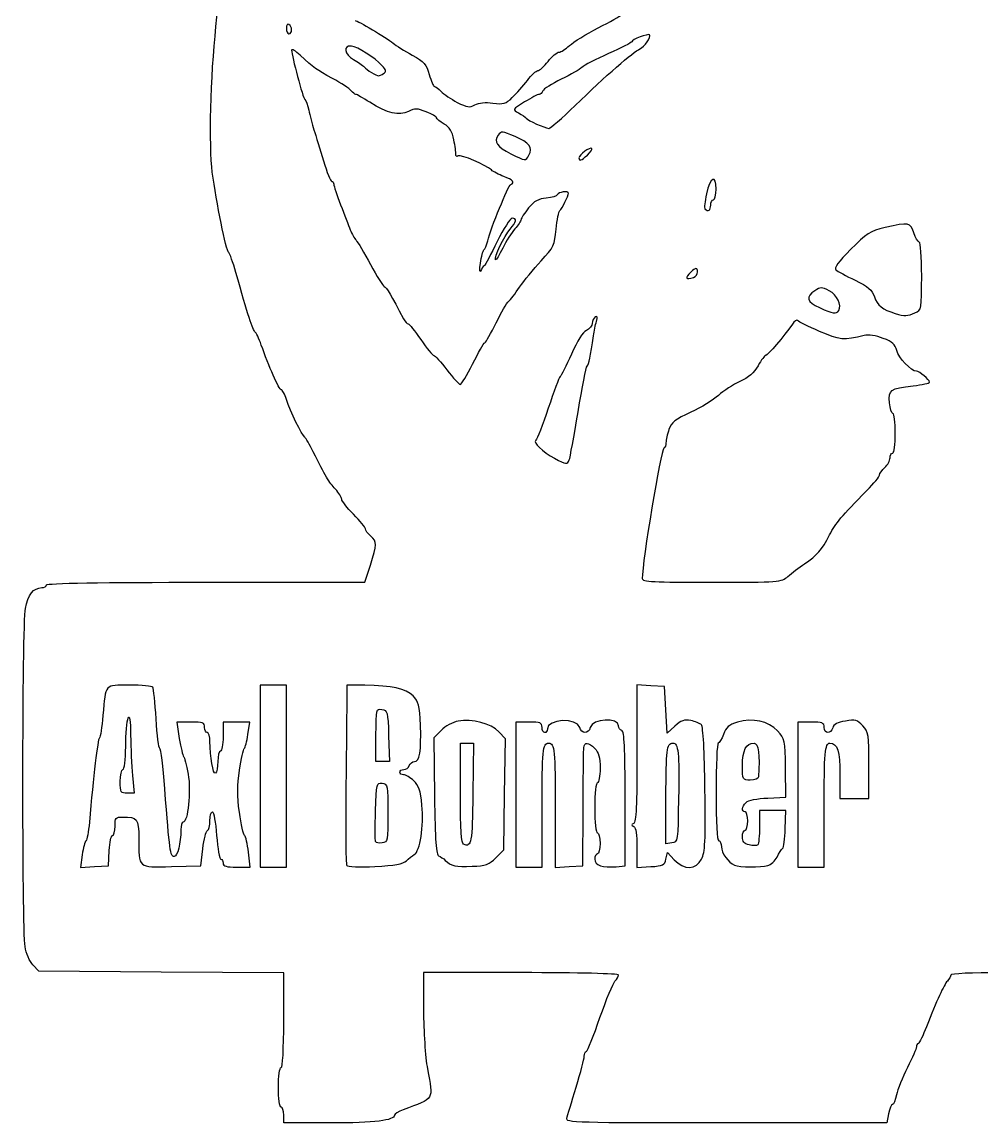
# Model space of a CAD drawing. Extents: x 32 to 761, y 0 to 780.
# Drawn here: x 31.7 to 395.9, y 0 to 417.4 of the extents above; entities that cross this region are included whole.
import ezdxf

# ---------------------------------------------------------------- set-up
doc = ezdxf.new("R2010")
doc.units = 0
doc.layers.add('Image', color=7, linetype='CONTINUOUS')

msp = doc.modelspace()

# ---------------------------------------------------------------- linework, layer by layer
at = {"layer": 'Image', "color": 7}
for points in [[(134, 414.44098)], [(168.88763, 397.90939)], [(241.53707, 385.75)], [(223.96123, 366.92756)], [(246.21904, 366.98944)], [(293, 348)], [(286.41821, 320.60695)], [(370.45295, 307.16052)], [(202.67051, 287.75)], [(239.31212, 251.37098)], [(322.27755, 207.25)], [(132, 131.5), (132, 166), (127, 166), (122, 166), (122, 131.5), (122, 97), (127, 97), (132, 97)], [(305, 135.57143)], [(69, 129.5)], [(165.83863, 106.69281)], [(199.25, 105.66667)], [(211.5, 100.53615)], [(177.51112, 99.36826)], [(276.01204, 100)], [(314.6261, 97.59789)]]:
    msp.add_lwpolyline(points, close=True, dxfattribs=at)
for points in [[(341.53513, 308.0567), (341.53513, 308.05684)], [(101.35931, 205), (161.71861, 205), (163.85931, 211.521)], [(161.75, 165.94039), (155, 166), (154.77577, 144.25)], [(279.40331, 150.49133), (276.5, 147.79398), (276, 156.64699), (275.5, 165.5), (270.25, 165.80226), (265, 166.10452), (265, 140.13559)], [(95.698082, 152), (90.396163, 152), (91.399678, 145.75)], [(117.42249, 147.25), (118.12256, 152), (113.06128, 152), (108.00001, 152), (108.00001, 146.5)], [(224, 152), (219, 152), (219, 124.5), (219, 97), (224, 97), (229, 97), (229, 118.91821)], [(331, 152), (326, 152), (326, 124.5), (326, 97), (331, 97), (336, 97), (336, 118.91821)], [(170.78621, 146.75), (171.07242, 137), (168.53621, 137), (166, 137), (166, 147.06955)], [(190.71402, 148.86787), (187.8914, 146.04524), (188.1957, 123.85481)], [(211.5, 100.53615), (214.5, 103.5), (214.80347, 124.54628), (215.10694, 145.59257), (212.61869, 148.27743)], [(198, 125.08333), (198, 144), (200.52159, 144), (203.04319, 144), (202.77159, 124.83254)], [(314.63015, 123.20158), (321.5, 123.5), (321.38011, 134.50496)], [(342, 132.07143), (342, 123), (347.5, 123), (353, 123), (353, 135.54364)], [(73.651714, 131.75), (74.28921, 125), (71.644605, 125)], [(257.11167, 97.17632), (260.5, 97.5), (260.5, 122.91596)], [(278.25, 106.18045), (276, 105.8609), (276, 123.34866)], [(234, 118.86595), (234, 96.89548), (239.25, 97.19774), (244.5, 97.5), (244.5796, 119)], [(321.26775, 111.56999), (321.5, 118.5), (316.5, 118.5), (311.5, 118.5), (311.497, 112.33067)], [(265, 104.36441), (265, 96.89548), (270.20936, 97.19774)], [(54.569325, 101.69533), (53.861058, 96.89066), (59.180529, 97.19533), (64.5, 97.5), (64.799904, 103.25)], [(88.374891, 97.21842), (99.5, 97.5), (100.29615, 104)], [(113.13768, 97), (118.27536, 97), (117.60406, 102.71176)], [(276.01204, 100), (276.60536, 102.5), (279.16735, 99.75)], [(131, 38.9622), (131, 56.9244), (84.556436, 57.2122), (38.112872, 57.5), (35.874631, 59.90333)], [(221, 57), (184, 57), (184.0349, 42.75)], [(148.85079, 0), (131, 0), (131, 3)], [(360.43402, 3.5), (359.77742, 0), (298.82132, 0)]]:
    msp.add_lwpolyline(points, dxfattribs=at)
for points in [[(105.30617, 415.6859), (106.46424, 426.41136), (106.42979, 426.97735), (104.46941, 429.4359)], [(158.05895, 418), (158.95434, 418), (169.87129, 411.51638), (172.5, 409.4234)], [(250.29512, 415.18068), (254.8078, 417.48658), (258.74281, 419.72509), (259.03957, 420.15515)], [(103.90897, 360.5), (102.59866, 370.46998), (103.26476, 396.7793), (105.30617, 415.6859)], [(133, 416.5), (132.45, 416.83992), (132, 416.19148), (132, 415.05902)], [(132, 415.05902), (132, 413.92656), (132.45, 413), (133, 413)], [(134, 414.44098), (134, 415.23352), (133.55, 416.16008), (133, 416.5)], [(133, 413), (133.55, 413), (134, 413.64844), (134, 414.44098)], [(239.3991, 408.49406), (240.87922, 409.8658), (245.78243, 412.87478), (250.29512, 415.18068)], [(172.5, 409.4234), (173.6, 408.54759), (176.86741, 406.50712), (179.76092, 404.88904)], [(263, 409.93895), (263, 409.59653), (259.0625, 407.57236), (254.25, 405.44078)], [(269.76508, 412.56826), (269.21362, 413.11971), (263, 410.70473), (263, 409.93895)], [(266.06244, 407.19359), (267.84131, 407.87646), (270.5398, 411.79353), (269.76508, 412.56826)], [(137.25, 404.83717), (135.4625, 406.49211), (134, 407.33285), (134, 406.70547)], [(134, 406.70547), (134, 404.5456), (138.31692, 388.49927), (139.0323, 388)], [(156.66639, 408.2766), (153.37941, 408.61555), (153.93096, 405.19534), (157.48714, 403.18698)], [(168.37541, 400.82742), (165.44155, 403.97655), (159.07249, 408.02849), (156.66639, 408.2766)], [(231.29263, 402.50003), (232.82858, 404.42501), (234.67537, 406), (235.39661, 406)], [(235.39661, 406), (236.11785, 406), (237.91897, 407.12233), (239.3991, 408.49406)], [(241.53707, 385.75), (253.03318, 396.93535), (263.75076, 406.30619), (266.06244, 407.19359)], [(254.25, 405.44078), (249.4375, 403.30921), (244.88378, 400.96645), (244.13063, 400.23465)], [(149.5, 396.0278), (143.26128, 399.40569), (142.61303, 399.87187), (137.25, 404.83717)], [(157.48714, 403.18698), (159.13007, 402.25914), (160.93007, 400.99345), (161.48714, 400.37432)], [(168.88763, 397.90939), (170.03253, 398.63443), (169.94292, 399.14489), (168.37541, 400.82742)], [(179.76092, 404.88904), (184.34447, 402.32586), (185.17588, 401.37109), (186.21832, 397.47354)], [(227.36869, 399.00003), (227.99091, 399.00005), (229.75668, 400.57505), (231.29263, 402.50003)], [(161.48714, 400.37432), (162.51661, 399.23019), (166.08899, 397.07323), (167, 397.04572)], [(167, 397.04572), (167.275, 397.03772), (168.12444, 397.42607), (168.88763, 397.90939)], [(186.21832, 397.47354), (186.87639, 395.01309), (187.75395, 393), (188.16845, 393)], [(223.41093, 395.25), (224.96548, 397.3125), (226.74647, 399.00001), (227.36869, 399.00003)], [(244.13063, 400.23465), (243.37747, 399.50285), (239.83882, 397.47918), (236.26695, 395.73761)], [(156.61024, 391.38958), (155.99961, 392.15385), (152.8, 394.24105), (149.5, 396.0278)], [(188.16845, 393), (188.58295, 393), (189.72712, 392.14565), (190.71104, 391.10145)], [(217.71788, 388.77932), (219.29452, 390.2757), (221.85639, 393.1875), (223.41093, 395.25)], [(236.26695, 395.73761), (232.69509, 393.99604), (229.55066, 391.99261), (229.27934, 391.28556)], [(158.32551, 390), (157.99275, 390), (157.22088, 390.62531), (156.61024, 391.38958)], [(163.68075, 386.98751), (161.06814, 388.64438), (158.65828, 390), (158.32551, 390)], [(190.71104, 391.10145), (191.69497, 390.05725), (194.44147, 388.19671), (196.81438, 386.96693)], [(210.37646, 386.67199), (214.31975, 386.1315), (215.19177, 386.38181), (217.71788, 388.77932)], [(227.89006, 390), (227.39728, 390), (224.90598, 388.70032), (222.35384, 387.11183)], [(229.27934, 391.28556), (229.00801, 390.5785), (228.38284, 390), (227.89006, 390)], [(139.0323, 388), (139.42634, 387.725), (140.08253, 385.925), (140.4905, 384)], [(178.27477, 383.48719), (174.68747, 381.69761), (170.40088, 382.72573), (163.68075, 386.98751)], [(185.07625, 383.35281), (181.63192, 384.73096), (180.80089, 384.74738), (178.27477, 383.48719)], [(196.81438, 386.96693), (200.53569, 385.03832), (201.45681, 384.90652), (203.51521, 386.00814)], [(203.51521, 386.00814), (205.02944, 386.81853), (207.53713, 387.06116), (210.37646, 386.67199)], [(222.35384, 387.11183), (217.71693, 384.22574), (217.71531, 384.22275), (220.10679, 382.96212)], [(231.52199, 377.08157), (232.08408, 377.03667), (236.59087, 380.9375), (241.53707, 385.75)], [(140.4905, 384), (140.89848, 382.075), (141.79161, 378.7), (142.47525, 376.5)], [(189, 381.10703), (189, 381.47872), (187.23431, 382.48933), (185.07625, 383.35281)], [(191.86881, 378.73655), (190.29098, 379.66861), (189, 380.73533), (189, 381.10703)], [(220.10679, 382.96212), (221.42305, 382.26828), (222.725, 381.36412), (223, 380.95289)], [(223, 380.95289), (223.56385, 380.1097), (229.95426, 377.20671), (231.52199, 377.08157)], [(142.47525, 376.5), (143.15889, 374.3), (144.78147, 369.0125), (146.08099, 364.75)], [(195.55429, 372.77094), (194.94887, 375.93722), (193.99565, 377.4802), (191.86881, 378.73655)], [(218.74354, 374.01498), (213.90372, 376.09702), (213.56154, 376.12086), (212.34752, 374.46059)], [(196.29835, 367.26076), (196.33825, 367.94234), (196.00344, 370.42192), (195.55429, 372.77094)], [(212.34752, 374.46059), (210.58169, 372.04567), (211.89005, 370.13506), (217.12324, 367.48654)], [(223.96123, 366.92756), (225.55855, 369.91218), (224.29685, 371.62601), (218.74354, 374.01498)], [(217.12324, 367.48654), (222.73318, 364.64736), (222.74058, 364.64675), (223.96123, 366.92756)], [(247.86689, 369.46646), (247.193, 370.14034), (243, 367.10503), (243, 365.9433)], [(246.21904, 366.98946), (247.39352, 368.08365), (248.13505, 369.1983), (247.86689, 369.46646)], [(146.08099, 364.75), (147.38051, 360.4875), (148.7939, 357), (149.22187, 357)], [(197.21589, 366.63345), (196.67133, 366.29689), (196.25844, 366.57915), (196.29835, 367.26076)], [(209.76047, 361.31436), (207.6525, 363.30861), (198.27193, 367.28611), (197.21589, 366.63345)], [(243, 365.9433), (243, 364.51525), (243.86507, 364.79638), (246.21904, 366.98944)], [(110.12717, 329.98297), (109.16208, 330.66005), (105.41177, 349.06548), (103.90897, 360.5)], [(214.51047, 358.86004), (212.59124, 359.55405), (210.45374, 360.65849), (209.76047, 361.31436)], [(295, 354.08333), (295, 359.81282), (292.81007, 358.68566), (291.37356, 352.2168)], [(149.22187, 357), (149.64984, 357), (150, 356.51425), (150, 355.92056)], [(150, 355.92056), (150, 355.32686), (151.15915, 351.83936), (152.5759, 348.17056)], [(208.4124, 334.5), (209.55587, 339.26194), (216.18103, 355.46589), (217.13477, 355.83333)], [(217.13477, 355.83333), (218.8849, 356.5076), (217.91156, 357.63019), (214.51047, 358.86004)], [(230.60647, 350.64833), (227.61247, 350.41254), (226.08152, 349.5629), (223.89108, 346.92146)], [(234.82562, 351.97687), (234.63805, 351.41415), (232.73943, 350.81631), (230.60647, 350.64833)], [(239, 352.54705), (239, 353.48248), (235.15231, 352.95692), (234.82562, 351.97687)], [(235.74935, 345.928), (236.49523, 346.46713), (239, 351.5674), (239, 352.54705)], [(291.37356, 352.2168), (290.74822, 349.40078), (290.48335, 346.84998), (290.78496, 346.54838)], [(294, 350), (294.55, 350), (295, 351.8375), (295, 354.08333)], [(152.5759, 348.17056), (153.99264, 344.50175), (155.63811, 340.22417), (156.2325, 338.66483)], [(223.89108, 346.92146), (222.33057, 345.03966), (221.0417, 343.0454), (221.0269, 342.48978)], [(290.78496, 346.54838), (291.94296, 345.39037), (293, 346.0831), (293, 348)], [(293, 348), (293, 349.1), (293.45, 350), (294, 350)], [(217.66348, 343), (216.92839, 343), (214.3847, 339.0625), (212.01083, 334.25)], [(216.88092, 338.90301), (219.31845, 341.66714), (219.57304, 343), (217.66348, 343)], [(221.0269, 342.48978), (221.0121, 341.93416), (219.96621, 340.35916), (218.7027, 338.98978)], [(234.3536, 338.88369), (234.68602, 342.44346), (235.3141, 345.6134), (235.74935, 345.928)], [(156.2325, 338.66483), (156.82688, 337.10549), (157.83101, 335.30549), (158.4639, 334.66483)], [(211.3604, 327.30627), (210.66272, 328.00395), (214.64308, 336.36533), (216.88092, 338.90301)], [(218.7027, 338.98978), (217.43918, 337.6204), (215.36267, 334.33901), (214.08822, 331.69781)], [(228.60007, 326.83479), (233.42557, 332.06088), (233.78719, 332.81819), (234.3536, 338.88369)], [(359.13079, 339.46902), (353.37887, 338.11311), (352.11104, 337.31057), (346.04918, 331.18829)], [(370, 337.5), (368.681, 341.49661), (368.14442, 341.59381), (359.13079, 339.46902)], [(158.4639, 334.66483), (159.09678, 334.02417), (161.55613, 329.9), (163.92911, 325.5)], [(206.96846, 331), (207.36642, 331.275), (208.0162, 332.85), (208.4124, 334.5)], [(212.01083, 334.25), (209.63697, 329.4375), (207.38088, 325.275), (206.9973, 325)], [(372.07755, 334), (371.57021, 334), (370.63531, 335.575), (370, 337.5)], [(373, 321.16052), (373, 328.33388), (372.59292, 334), (372.07755, 334)], [(112.83729, 322.48297), (111.75205, 326.3236), (110.5325, 329.6986), (110.12717, 329.98297)], [(205.63498, 326), (205.97044, 328.475), (206.57051, 330.725), (206.96846, 331)], [(214.08822, 331.69781), (212.81378, 329.0566), (211.58626, 327.08041), (211.3604, 327.30627)], [(346.04918, 331.18829), (341.41973, 326.5127), (339.6765, 324.11278), (340.43157, 323.45449)], [(205.66248, 323), (205.31191, 322.175), (205.29955, 323.525), (205.63498, 326)], [(220.47547, 316.8791), (222.11198, 319.28761), (225.76805, 323.76767), (228.60007, 326.83479)], [(120.09166, 299.95918), (119.29021, 300.46943), (117.39396, 306.35704), (112.83729, 322.48297)], [(163.92911, 325.5), (166.30209, 321.1), (168.65255, 317.34542), (169.15235, 317.15649)], [(206.9973, 325), (206.61372, 324.725), (206.01306, 323.825), (205.66248, 323)], [(285.42857, 322.57139), (283.12584, 320.26865), (283.51639, 319.49341), (286.41821, 320.60695)], [(288, 322.60699), (288, 324.38272), (287.2292, 324.37206), (285.42857, 322.57139)], [(286.41821, 320.60699), (287.2882, 320.94083), (288, 321.84083), (288, 322.60699)], [(340.43157, 323.45449), (341.03371, 322.92952), (344.32669, 321.15), (347.74932, 319.5)], [(347.74932, 319.5), (352.73203, 317.0979), (354.19029, 315.85074), (355.06622, 313.24232)], [(370.45295, 307.16052), (372.98984, 308.3164), (373, 308.37223), (373, 321.16052)], [(169.15235, 317.15649), (169.93137, 316.862), (171.78463, 313.75666), (176.48713, 304.86624)], [(216.29282, 311.5), (216.95677, 312.05), (218.83896, 314.4706), (220.47547, 316.8791)], [(332.4238, 315.54189), (328.897, 313.23104), (329.43646, 311.33458), (334.25, 309.12196)], [(337.90932, 315.54689), (335.11516, 316.99181), (334.63579, 316.99138), (332.4238, 315.54189)], [(341.53513, 308.05684), (342.80558, 310.11247), (340.93137, 313.98413), (337.90932, 315.54689)], [(355.06622, 313.24232), (356.16014, 309.98473), (358.13431, 308.40695), (362.9416, 306.94823)], [(211.57572, 303.3443), (213.50618, 307.27993), (215.62888, 310.95), (216.29282, 311.5)], [(334.25, 309.12196), (339.24142, 306.82758), (340.64834, 306.62185), (341.53513, 308.0567)], [(176.48713, 304.86624), (177.03005, 303.83981), (177.80078, 303), (178.19987, 303)], [(249.15752, 305.59735), (248.52089, 305.20389), (248, 304.11523), (248, 303.17811)], [(249.61775, 303.90637), (250.11014, 305.6056), (249.9749, 306.10252), (249.15752, 305.59735)], [(362.9416, 306.94823), (366.61689, 305.833), (367.60037, 305.86079), (370.45295, 307.16052)], [(178.19987, 303), (178.59895, 303), (180.75901, 300.3), (183, 297)], [(207.2829, 295.8443), (207.71349, 296.03366), (209.64526, 299.40866), (211.57572, 303.3443)], [(248, 303.17811), (248, 302.24099), (247.01956, 301.03005), (245.82124, 300.48713)], [(248.4909, 298.5), (248.72715, 300.15), (249.23423, 302.58287), (249.61775, 303.90637)], [(323.95473, 302.86609), (320.70285, 298.19542), (314.59802, 291), (313.88716, 291)], [(325.95473, 304.21996), (325.65483, 304.62452), (324.75483, 304.01528), (323.95473, 302.86609)], [(334.23943, 300.13156), (329.98274, 301.97563), (326.25463, 303.81541), (325.95473, 304.21996)], [(122.48996, 294.95918), (121.63809, 297.41173), (120.55886, 299.66173), (120.09166, 299.95918)], [(183, 297), (185.24099, 293.7), (187.45369, 291), (187.91712, 291)], [(245.82124, 300.48713), (244.44783, 299.86488), (242.33605, 296.54292), (240.10809, 291.5)], [(246.10588, 287), (246.70235, 287.4594), (247.37325, 290.6943), (248.4909, 298.5)], [(351.1909, 298.53393), (343.60376, 296.62615), (341.97715, 296.77946), (334.23943, 300.13156)], [(358.38674, 297.4901), (355.60326, 298.55312), (352.85353, 298.952), (351.1909, 298.53393)], [(363.51936, 292.91186), (363.02699, 295.1536), (361.92056, 296.14053), (358.38674, 297.4901)], [(130.07247, 278), (129.28011, 278), (125.2486, 287.01694), (122.48996, 294.95918)], [(202.67051, 287.75), (204.77673, 292.0125), (206.8523, 295.65493), (207.2829, 295.8443)], [(371.06529, 285), (369.08473, 285), (364.11192, 290.21396), (363.51936, 292.91186)], [(187.91712, 291), (188.38054, 291), (190.62835, 288.525), (192.91225, 285.5)], [(240.10809, 291.5), (238.16417, 287.1), (236.25632, 283.27113), (235.86842, 282.9914)], [(313.88716, 291), (313.4696, 291), (312.14853, 289.25733), (310.95144, 287.12739)], [(192.91225, 285.5), (195.19615, 282.475), (197.46444, 280), (197.9529, 280)], [(197.9529, 280), (198.44136, 280), (200.56429, 283.4875), (202.67051, 287.75)], [(242.64745, 269.62098), (244.19254, 278.90444), (245.74883, 286.725), (246.10588, 287)], [(310.95144, 287.12739), (309.42408, 284.40983), (307.37087, 282.62024), (304.06743, 281.12727)], [(376, 280.87595), (376, 281.81212), (372.18548, 285), (371.06529, 285)], [(235.86842, 282.9914), (235.48052, 282.71167), (233.45102, 277.31167), (231.35842, 270.9914)], [(304.06743, 281.12727), (301.47831, 279.95713), (297.81645, 277.59255), (295.92997, 275.87263)], [(369.75, 279.48358), (373.1875, 279.87562), (376, 280.50218), (376, 280.87595)], [(132.05897, 274.25), (131.39123, 276.3125), (130.4973, 278), (130.07247, 278)], [(295.92997, 275.87263), (294.04349, 274.15271), (289.29454, 271.26513), (285.37676, 269.45577)], [(360.82095, 273.08037), (360.3536, 277.98093), (361.06832, 278.49347), (369.75, 279.48358)], [(138.98861, 260), (137.92578, 260.73165), (133.46727, 269.90006), (132.05897, 274.25)], [(362.10504, 269), (361.6128, 269), (361.03496, 270.83617), (360.82095, 273.08037)], [(231.35842, 270.9914), (229.26582, 264.67113), (227.151, 259.21562), (226.65881, 258.86803)], [(239.31212, 251.37098), (239.60147, 252.12502), (241.10237, 260.33752), (242.64745, 269.62098)], [(285.37676, 269.45577), (279.51056, 266.74657), (278.05469, 265.59564), (277.12676, 262.93379)], [(363, 261.5), (363, 265.625), (362.59727, 269), (362.10504, 269)], [(142.19976, 254.5), (140.83311, 257.25), (139.38809, 259.725), (138.98861, 260)], [(226.65881, 258.86803), (225.46141, 258.02243), (229.11099, 254.48036), (233.731, 252.00419)], [(277.12676, 262.93379), (276.50704, 261.15606), (276, 258.9062), (276, 257.93411)], [(362, 254), (362.57778, 254), (363, 257.16667), (363, 261.5)], [(275.19047, 255.83333), (274.08813, 255.37943), (267, 212.62317), (267, 206.42764)], [(276, 257.93411), (276, 256.96202), (275.63571, 256.01667), (275.19047, 255.83333)], [(150.60296, 240.2944), (148.19263, 242.89519), (146.78107, 245.28144), (142.19976, 254.5)], [(233.731, 252.00419), (238.16332, 249.62861), (238.62347, 249.5764), (239.31212, 251.37098)], [(359, 248.5), (360.1, 249.49549), (361, 251.14023), (361, 252.15499)], [(361, 252.15499), (361, 253.16974), (361.45, 254), (362, 254)], [(357, 245.65542), (357, 246.22445), (357.9, 247.50451), (359, 248.5)], [(352.25, 239.81867), (354.8625, 242.45985), (357, 245.08639), (357, 245.65542)], [(153, 236.51874), (153, 237.17281), (151.92133, 238.87186), (150.60296, 240.2944)], [(338.05243, 222.92909), (340.5846, 227.71659), (342.31229, 229.77186), (352.25, 239.81867)], [(157.5, 230.76504), (155.025, 233.27551), (153, 235.86467), (153, 236.51874)], [(162, 225.25527), (162, 225.77518), (159.975, 228.25458), (157.5, 230.76504)], [(164, 222.5), (162.9, 223.49549), (162, 224.73536), (162, 225.25527)], [(163.85931, 211.521), (166.49098, 219.53762), (166.49995, 220.23758), (164, 222.5)], [(328.52073, 212), (333.43652, 215.34536), (334.97326, 217.10739), (338.05243, 222.92909)], [(322.27755, 207.25), (323.69082, 208.4875), (326.50026, 210.625), (328.52073, 212)], [(41, 204), (41, 204.65562), (61.786436, 205), (101.35931, 205)], [(267, 206.42764), (267, 205.2269), (271.18855, 205), (293.35398, 205)], [(293.35398, 205), (319.256, 205), (319.75202, 205.0386), (322.27755, 207.25)], [(33.000719, 195.00379), (34.010452, 200.32809), (36.036185, 202.90979), (39.25, 202.9682)], [(39.25, 202.9682), (40.2125, 202.98569), (41, 203.45), (41, 204)], [(32.877806, 66.90333), (31.719654, 73.9212), (31.82991, 188.83014), (33.000719, 195.00379)], [(72.508371, 166), (62.849428, 166), (63.491874, 166.73317), (62.431451, 154.5)], [(81.374404, 165.20322), (81.103563, 165.64145), (77.113848, 166), (72.508371, 166)], [(82.575747, 153.20322), (82.185849, 159.36499), (81.645245, 164.76499), (81.374404, 165.20322)], [(180.0631, 161.9386), (177.31402, 164.68576), (171.98625, 165.84999), (161.75, 165.94039)], [(182.85065, 150.7208), (182.54245, 158.44025), (182.20501, 159.79819), (180.0631, 161.9386)], [(62.431451, 154.5), (62.050041, 150.1), (61.436078, 146.275), (61.067089, 146)], [(72, 153.5), (72.574728, 154.83746), (72.885068, 152.68423), (72.936824, 147)], [(166, 147.06955), (166, 156.94006), (166.0445, 157.13279), (168.25, 156.81955)], [(168.25, 156.81955), (170.38446, 156.51641), (170.5147, 155.99932), (170.78621, 146.75)], [(71.070285, 142.75), (71.108945, 147.5625), (71.527314, 152.4), (72, 153.5)], [(83.990513, 142), (83.60229, 142), (82.965646, 147.04145), (82.575747, 153.20322)], [(101, 150), (101, 151.74852), (100.33333, 152), (95.698082, 152)], [(180.58794, 137), (182.60859, 137), (183.24451, 140.85613), (182.85065, 150.7208)], [(197.16855, 152.37184), (195.171, 151.9971), (192.26646, 150.42031), (190.71402, 148.86787)], [(212.61869, 148.27743), (209.6837, 151.44434), (202.44708, 153.3621), (197.16855, 152.37184)], [(229, 150), (229, 151.73333), (228.33333, 152), (224, 152)], [(243.30469, 149.94289), (242.29994, 153.78503), (231, 153.2669), (231, 149.37868)], [(258, 150.51595), (258, 153.88379), (248.15626, 153.31354), (247.262, 149.89389)], [(259.25, 148.7493), (258.5625, 148.97885), (258, 149.77384), (258, 150.51595)], [(285.37206, 152.57559), (282.9226, 153.06548), (281.72323, 152.64669), (279.40331, 150.49133)], [(289.46875, 150.93318), (288.90156, 151.49931), (287.05805, 152.23839), (285.37206, 152.57559)], [(290.80104, 126.50096), (290.61669, 140.83235), (290.10026, 150.30284), (289.46875, 150.93318)], [(303.11032, 151.91491), (299.85971, 150.941), (298.76779, 149.99984), (297.80751, 147.34423)], [(318.34491, 148.63077), (314.7816, 152.44531), (309.0236, 153.68657), (303.11032, 151.91491)], [(336, 150), (336, 151.73333), (335.33333, 152), (331, 152)], [(344.0515, 152.39224), (341.05568, 151.91319), (339.58671, 151.1356), (339.25078, 149.85099)], [(350.68409, 150.5849), (348.64877, 152.77989), (347.84516, 152.99887), (344.0515, 152.39224)], [(353, 135.54364), (353, 147.27201), (352.84948, 148.24962), (350.68409, 150.5849)], [(72.936824, 147), (72.979394, 142.325), (73.301091, 135.4625), (73.651714, 131.75)], [(102, 148), (101.45, 148), (101, 148.9), (101, 150)], [(103, 144.63957), (103, 146.48781), (102.55, 148), (102, 148)], [(108.00001, 146.5), (108.00001, 143.475), (107.55001, 141), (107.00001, 141)], [(116.05231, 142), (116.42087, 142.275), (117.03745, 144.6375), (117.42249, 147.25)], [(230, 148), (229.45, 148), (229, 148.9), (229, 150)], [(231, 149.37868), (231, 148.62041), (230.55, 148), (230, 148)], [(247.262, 149.89389), (246.61521, 147.42057), (243.95567, 147.4535), (243.30469, 149.94289)], [(260.5, 122.91596), (260.5, 142.35947), (260.20626, 148.43001), (259.25, 148.7493)], [(297.80751, 147.34423), (297.1424, 145.5049), (296.23862, 144), (295.79911, 144)], [(321.38011, 134.50496), (321.26352, 145.20759), (321.18014, 145.59565), (318.34491, 148.63077)], [(339.25078, 149.85099), (338.60033, 147.36367), (336, 147.48286), (336, 150)], [(61.067089, 146), (60.46305, 145.54982), (58.789916, 131.42278), (57.277173, 114)], [(70, 134), (70.585121, 134), (71.02916, 137.63019), (71.070285, 142.75)], [(85.876721, 126.75), (85.22753, 135.1375), (84.378737, 142), (83.990513, 142)], [(91.399678, 145.75), (91.951611, 142.3125), (92.674884, 139.275), (93.006952, 139)], [(105.13278, 132.58205), (104.22136, 132.01877), (103, 138.92367), (103, 144.63957)], [(114.21023, 133.78755), (114.85481, 138.0294), (115.68375, 141.725), (116.05231, 142)], [(154.77577, 144.25), (154.432, 110.90394), (154.46304, 98.5833), (154.89326, 97.6137)], [(229, 118.91821), (229, 141.35479), (229.26366, 144), (231.5, 144)], [(231.5, 144), (233.73683, 144), (234, 141.35417), (234, 118.86595)], [(244.5796, 119), (244.6234, 130.825), (244.73586, 141.2875), (244.8296, 142.25)], [(244.8296, 142.25), (245.05393, 144.55334), (246.53552, 144.46452), (249.00004, 142)], [(249.00004, 142), (250.51519, 140.48485), (251.00004, 138.66667), (251.00004, 134.5)], [(276, 123.34866), (276, 141.5646), (276.30519, 144), (278.58794, 144)], [(278.58794, 144), (280.74343, 144), (281.09137, 140.67513), (280.78552, 123)], [(295.79911, 144), (295.3596, 144), (295, 135.675), (295, 125.5)], [(305, 135.57143), (305, 141.30533), (306.41584, 144), (309.42857, 144)], [(309.42857, 144), (311.11384, 144), (311.67903, 139.65723), (311.08789, 131.25)], [(336, 118.91821), (336, 140.58697), (336.29643, 144), (338.17842, 144)], [(338.17842, 144), (341.01269, 144), (342, 140.91823), (342, 132.07143)], [(93.006952, 139), (93.339019, 138.725), (94.120991, 135.6875), (94.744667, 132.25)], [(107.00001, 141), (106.45001, 141), (106.00001, 139.22656), (106.00001, 137.05902)], [(265, 140.13559), (265, 120.33823), (264.70294, 114.02804), (263.75, 113.58333)], [(69, 129.5), (69, 131.975), (69.45, 134), (70, 134)], [(106.00001, 137.05902), (106.00001, 134.89148), (105.60975, 132.87684), (105.13278, 132.58205)], [(114.18923, 117.78755), (113.31589, 124.076), (113.32095, 127.93548), (114.21023, 133.78755)], [(175, 133), (175, 133.55), (175.68912, 134), (176.53138, 134)], [(176.53138, 134), (177.37365, 134), (178.32179, 134.675), (178.63837, 135.5)], [(178.63837, 135.5), (178.95496, 136.325), (179.83226, 137), (180.58794, 137)], [(251.00004, 134.5), (251.00004, 131.475), (250.55004, 129), (250.00004, 129)], [(308, 130), (305.02564, 130), (305, 130.0476), (305, 135.57143)], [(71.644605, 125), (69.176925, 125), (69, 125.30105), (69, 129.5)], [(94.744667, 132.25), (95.905307, 125.85293), (94.657557, 114), (92.823495, 114)], [(176.44848, 132), (175.65182, 132), (175, 132.45), (175, 133)], [(180.32279, 129.75), (178.98858, 130.9875), (177.24514, 132), (176.44848, 132)], [(183.42362, 120.5), (182.88308, 126.1057), (182.26544, 127.94817), (180.32279, 129.75)], [(311.08789, 131.25), (311.03849, 130.54731), (309.68646, 130), (308, 130)], [(89.441114, 101), (88.003487, 101), (87.700161, 103.19129), (85.876721, 126.75)], [(165.80981, 118.31096), (166.12074, 128.77312), (166.20158, 129.11189), (168.31556, 128.81096)], [(168.31556, 128.81096), (170.41027, 128.51278), (170.50002, 128.04805), (170.50002, 117.5)], [(250.00004, 129), (249.40355, 129), (249.00004, 125.16667), (249.00004, 119.5)], [(289.52536, 100.04903), (290.85695, 102.62406), (291.05527, 106.73633), (290.80104, 126.50096)], [(295, 125.5), (295, 113.83333), (295.36937, 107), (296, 107)], [(188.1957, 123.85481), (188.42625, 107.04232), (188.80727, 101.56224), (189.76786, 101.24291)], [(199.25, 105.66667), (198.31167, 106.042), (198, 110.88333), (198, 125.08333)], [(202.77159, 124.83254), (202.50614, 106.09868), (202.20927, 104.48296), (199.25, 105.66667)], [(280.78552, 123), (280.50431, 106.74896), (280.46605, 106.49518), (278.25, 106.18045)], [(306, 118), (304.56259, 118), (304.76887, 119.91173), (306.38015, 121.52301)], [(306.38015, 121.52301), (307.2131, 122.35596), (310.48403, 123.02147), (314.63015, 123.20158)], [(103, 114.58333), (103, 116.4625), (103.41622, 118), (103.92493, 118)], [(103.92493, 118), (104.43364, 118), (105.16668, 113.95), (105.55391, 109)], [(116.13648, 108.96176), (115.69853, 109.25779), (114.82227, 113.2294), (114.18923, 117.78755)], [(165.83861, 106.69281), (165.64604, 107.13677), (165.63307, 112.36493), (165.80981, 118.31096)], [(170.50002, 117.5), (170.50002, 106.99693), (170.40262, 106.48612), (168.34438, 106.19281)], [(180.53372, 101.75893), (182.70541, 102.97427), (184.18705, 112.58275), (183.42362, 120.5)], [(249.00004, 119.5), (249.00004, 113.83333), (249.40355, 110), (250.00004, 110)], [(307, 114.5), (307, 116.425), (306.55, 118), (306, 118)], [(57.277173, 114), (56.966772, 110.425), (56.389884, 107.275), (55.995199, 107)], [(67, 112.5), (67, 115.70042), (67.249779, 116), (69.918213, 116)], [(69.918213, 116), (75.493123, 116), (75.998845, 115.34813), (76.013655, 108.14301)], [(92.823495, 114), (92.370573, 114), (91.995047, 112.7625), (91.988994, 111.25)], [(102.04615, 110.83333), (102.57077, 111.01667), (103, 112.70417), (103, 114.58333)], [(263.75, 113.58333), (262.75, 113.11667), (262.75, 112.88333), (263.75, 112.41667)], [(306, 111), (306.55, 111), (307, 112.575), (307, 114.5)], [(64.799904, 103.25), (64.964851, 106.4125), (65.527351, 109), (66.049904, 109)], [(66.049904, 109), (66.572457, 109), (67, 110.575), (67, 112.5)], [(91.988994, 111.25), (91.967864, 105.96944), (90.73259, 101), (89.441114, 101)], [(100.29615, 104), (100.73404, 107.575), (101.52154, 110.65), (102.04615, 110.83333)], [(105.55391, 109), (105.94114, 104.05), (106.64993, 100), (107.12898, 100)], [(117.60406, 102.71176), (117.23484, 105.85323), (116.57443, 108.66573), (116.13648, 108.96176)], [(250.00004, 110), (250.55004, 110), (251.00004, 108.2), (251.00004, 106)], [(263.75, 112.41667), (264.58636, 112.02637), (265, 109.36177), (265, 104.36441)], [(305, 108.51905), (305, 109.88357), (305.45, 111), (306, 111)], [(311.497, 112.33067), (311.496, 108.93754), (311.17899, 105.846), (310.79357, 105.46058)], [(320.26615, 104.06999), (320.68929, 104.38348), (321.14001, 107.75848), (321.26775, 111.56999)], [(55.995199, 107), (55.600515, 106.725), (54.958871, 104.3379), (54.569325, 101.69533)], [(76.013655, 108.14301), (76.037775, 96.40706), (75.488772, 96.89226), (88.374891, 97.21842)], [(168.34438, 106.19281), (167.15878, 106.02386), (166.03119, 106.24891), (165.83863, 106.69281)], [(251.00004, 106), (251.00004, 103.8), (250.55004, 102), (250.00004, 102)], [(296, 107), (296.55, 107), (297.01497, 105.9875), (297.03327, 104.75)], [(297.03327, 104.75), (297.06927, 102.31721), (299.675, 98.66188), (302.0347, 97.73405)], [(307.54623, 105.39898), (305.67386, 105.86898), (305, 106.6946), (305, 108.51905)], [(310.79357, 105.46058), (310.40815, 105.07515), (308.94684, 105.04742), (307.54623, 105.39898)], [(177.51112, 99.36826), (178.3843, 100.24145), (179.74447, 101.31725), (180.53372, 101.75893)], [(189.76786, 101.24291), (190.46518, 101.01109), (191.59821, 100.25893), (192.28571, 99.57143)], [(202.5, 97.31243), (207.62443, 97.53437), (208.93779, 98.00481), (211.5, 100.53615)], [(250.00004, 102), (249.45004, 102), (249.00004, 101.10857), (249.00004, 100.01905)], [(314.6261, 97.59789), (315.79545, 97.9117), (317.36974, 99.36806), (318.1245, 100.83423)], [(318.1245, 100.83423), (318.87927, 102.3004), (319.84302, 103.75649), (320.26615, 104.06999)], [(107.12898, 100), (107.60804, 100), (108, 99.325), (108, 98.5)], [(108, 98.5), (108, 97.36131), (109.23752, 97), (113.13768, 97)], [(154.89326, 97.6137), (155.10955, 97.12623), (159.92984, 96.96438), (165.60501, 97.25402)], [(165.60501, 97.25402), (173.15897, 97.63956), (176.34886, 98.20601), (177.51112, 99.36826)], [(192.28571, 99.57143), (194.40039, 97.45675), (196.27252, 97.04271), (202.5, 97.31243)], [(249.00004, 100.01905), (249.00004, 97.7353), (251.9909, 96.68715), (257.11167, 97.17632)], [(270.20936, 97.19774), (274.82849, 97.46575), (275.48595, 97.78326), (276.01204, 100)], [(279.16735, 99.75), (282.82821, 95.82049), (287.40705, 95.95269), (289.52536, 100.04903)], [(302.0347, 97.73405), (303.98335, 96.96784), (311.95711, 96.88161), (314.6261, 97.59789)], [(35.874631, 59.90333), (34.643598, 61.22516), (33.295027, 64.37516), (32.877806, 66.90333)], [(258, 56.07143), (258, 56.62613), (243.10256, 57), (221, 57)], [(256.66206, 53.80492), (257.39793, 54.54078), (258, 55.56071), (258, 56.07143)], [(384, 56.07143), (384, 55.56071), (383.43596, 54.54821), (382.74657, 53.82143)], [(403.29191, 57), (392.08663, 57), (384, 56.61077), (384, 56.07143)], [(250.97437, 39.98349), (253.36673, 46.8494), (255.92619, 53.06905), (256.66206, 53.80492)], [(382.74657, 53.82143), (381.41754, 52.42029), (378.64761, 46.36335), (374.82521, 36.5)], [(184.0349, 42.75), (184.0543, 34.84528), (184.71341, 24.93774), (185.51522, 20.5)], [(130, 21), (130.62955, 21), (131, 27.65407), (131, 38.9622)], [(245.81232, 27.16667), (246.25909, 27.35), (248.58202, 33.11757), (250.97437, 39.98349)], [(374.82521, 36.5), (373.54634, 33.2), (372.1625, 30.35), (371.75, 30.16667)], [(371.75, 30.16667), (371.3375, 29.98333), (371, 29.36078), (371, 28.78322)], [(241.93384, 13.61084), (243.62023, 19.17181), (245, 24.42181), (245, 25.27751)], [(245, 25.27751), (245, 26.13321), (245.36554, 26.98333), (245.81232, 27.16667)], [(371, 28.78322), (371, 28.20566), (369.45711, 24.70563), (367.57135, 21.00536)], [(129, 13.5), (129, 17.83333), (129.42222, 21), (130, 21)], [(367.57135, 21.00536), (365.6856, 17.3051), (363.83552, 12.64015), (363.46006, 10.63881)], [(185.51522, 20.5), (187.70515, 8.37952), (188.38091, 9.51196), (176.25001, 4.97331)], [(130, 6), (129.42222, 6), (129, 9.16667), (129, 13.5)], [(238.36645, 1.75), (238.64213, 2.7125), (240.24745, 8.04988), (241.93384, 13.61084)], [(363.46006, 10.63881), (363.08461, 8.63746), (362.39789, 7), (361.93402, 7)], [(131, 3), (131, 4.65), (130.55, 6), (130, 6)], [(176.25001, 4.97331), (174.46251, 4.30454), (173.00001, 3.40597), (173.00001, 2.9765)], [(361.93402, 7), (361.47015, 7), (360.79515, 5.425), (360.43402, 3.5)], [(173.00001, 2.9765), (173.00001, 0.93151), (165.44244, 0), (148.85079, 0)], [(298.82132, 0), (241.24362, 0), (237.893, 0.097), (238.36645, 1.75)]]:
    msp.add_open_spline(points, degree=3, dxfattribs=at)

doc.saveas('drawing.dxf')
